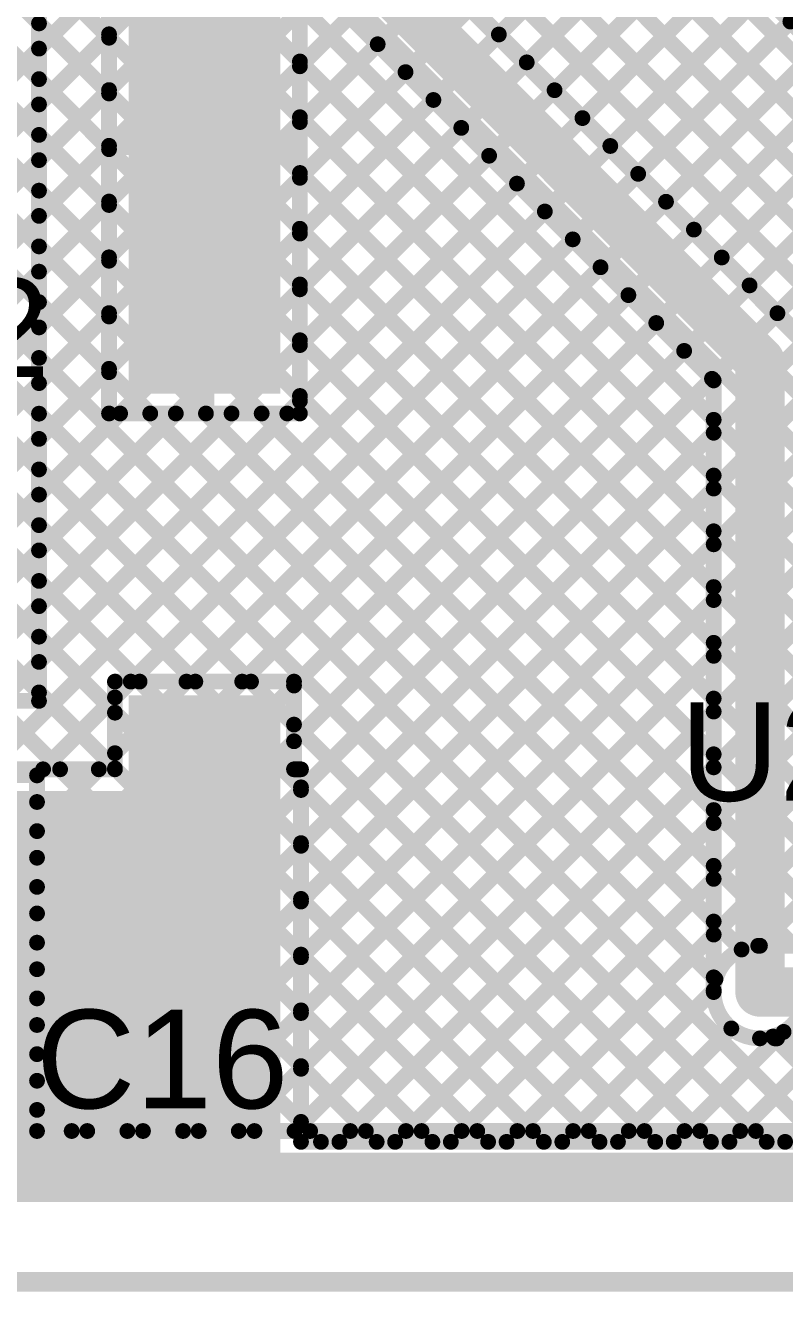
# Model space of a CAD drawing. Header units: millimetres. Extents: x -0.32 to 3.69, y -0.11 to 2.37.
# Drawn here: x 1.189 to 1.575, y -0.11 to 0.532 of the extents above; entities that cross this region are included whole.
import ezdxf

# ---------------------------------------------------------------- set-up
doc = ezdxf.new("R2010")
doc.units = ezdxf.units.MM
doc.header["$MEASUREMENT"] = 0
for name, color, linetype in [('BottomLayer', 5, 'Continuous'), ('BottomPaste', 16, 'Continuous'), ('BottomSolder', 6, 'Continuous'), ('Mechanical2', 216, 'Continuous'), ('TopLayer', 1, 'Continuous'), ('TopOverlay', 2, 'Continuous'), ('ViaHoleLayer', 16, 'Continuous')]:
    doc.layers.add(name, color=color, linetype=linetype)
doc.styles.add('Arial', font='', dxfattribs={"height": 0.2})
doc.styles.get('Arial').set_extended_font_data('Arial')

# ---------------------------------------------------------------- blocks, each defined once
blk = doc.blocks.new('VT1H471MI135000CE0_B_53')
at = {"layer": 'BottomLayer'}
for points in [[(-0.32461, 0.03445), (-0.08051, 0.03445), (-0.08051, -0.03445), (-0.32461, -0.03445)], [(0.08051, 0.03445), (0.32461, 0.03445), (0.32461, -0.03445), (0.08051, -0.03445)]]:
    blk.add_hatch(color=5, dxfattribs=at).paths.add_polyline_path(points)
at = {"layer": 'BottomPaste'}
for points in [[(-0.32461, 0.03445), (-0.08051, 0.03445), (-0.08051, -0.03445), (-0.32461, -0.03445)], [(0.08051, 0.03445), (0.32461, 0.03445), (0.32461, -0.03445), (0.08051, -0.03445)]]:
    blk.add_hatch(color=16, dxfattribs=at).paths.add_polyline_path(points)
at = {"layer": 'BottomSolder'}
for points in [[(-0.32861, 0.03845), (-0.07651, 0.03845), (-0.07651, -0.03845), (-0.32861, -0.03845)], [(0.07651, 0.03845), (0.32861, 0.03845), (0.32861, -0.03845), (0.07651, -0.03845)]]:
    blk.add_hatch(color=6, dxfattribs=at).paths.add_polyline_path(points)

msp = doc.modelspace()

# ---------------------------------------------------------------- hatches: boundary and pattern name
at = {"layer": 'BottomLayer'}
msp.add_hatch(color=5, dxfattribs=at).paths.add_polyline_path([(0.456, -0.062), (1.318, -0.062), (1.318, 0.144), (0.456, 0.144)])
h = msp.add_hatch(color=5, dxfattribs=at)
edge = h.paths.add_edge_path()
edge.add_arc((1.562, 0.042), 0.01181, 0, 360)
at = {"layer": 'TopLayer'}
h = msp.add_hatch(color=1, dxfattribs=at)
edge = h.paths.add_edge_path()
edge.add_arc((1.562, 0.042), 0.01181, 0, 360)
at = {"layer": 'ViaHoleLayer'}
h = msp.add_hatch(color=16, dxfattribs=at)
edge = h.paths.add_edge_path()
edge.add_arc((1.562, 0.042), 0.00591, 0, 360)

# ---------------------------------------------------------------- linework, layer by layer
at = {"layer": 'BottomLayer'}
for points, const_width in [([(0.50366, 1.25403), (1.23155, 0.52614)], 0.008), ([(0.48952, 1.23989), (1.23155, 0.49785)], 0.008), ([(0.47537, 1.22575), (1.23155, 0.46957)], 0.008), ([(0.46123, 1.2116), (1.23155, 0.44128)], 0.008), ([(0.44709, 1.19746), (1.23155, 0.413)], 0.008), ([(0.43295, 1.18332), (1.23155, 0.38472)], 0.008), ([(0.41881, 1.16918), (1.23155, 0.35643)], 0.008), ([(0.40466, 1.15504), (1.5937, -0.034)], 0.008), ([(0.39052, 1.14089), (1.56541, -0.034)], 0.008), ([(1.3485, -0.034), (2.4865, 1.104)], 0.008), ([(1.37678, -0.034), (2.51478, 1.104)], 0.008), ([(1.40507, -0.034), (2.54196, 1.10289)], 0.008), ([(1.43335, -0.034), (2.5561, 1.08875)], 0.008), ([(1.28, 0.472), (1.28, 0.926)], 0.025), ([(1.3035, 0.7936), (1.99984, 0.09726)], 0.008), ([(1.32845, 0.51164), (1.6, 0.78319)], 0.008), ([(1.3035, 0.76532), (2.08045, -0.01163)], 0.008), ([(1.32845, 0.48335), (1.6, 0.7549)], 0.008), ([(1.32845, 0.37021), (1.711, 0.75277)], 0.008), ([(1.3035, 0.73703), (2.05216, -0.01163)], 0.008), ([(1.32845, 0.45507), (1.6, 0.72662)], 0.008), ([(1.32845, 0.34193), (1.711, 0.72448)], 0.008), ([(1.3035, 0.70875), (2.02388, -0.01163)], 0.008), ([(1.1698, 0.155), (1.711, 0.6962)], 0.008), ([(1.32845, 0.42678), (1.59623, 0.69457)], 0.008), ([(1.3035, 0.68046), (1.99684, -0.01288)], 0.008), ([(1.32845, 0.3985), (1.61175, 0.6818)], 0.008), ([(1.24257, 0.19949), (1.71238, 0.66929)], 0.008), ([(1.27086, 0.19949), (1.72567, 0.65429)], 0.008), ([(1.3035, 0.65218), (1.89018, 0.0655)], 0.008), ([(1.29914, 0.19949), (1.73981, 0.64015)], 0.008), ([(1.32545, 0.19751), (1.75395, 0.62601)], 0.008), ([(1.23155, 0.33551), (1.23155, 0.60761)], 0.008), ([(1.32545, 0.16922), (1.76446, 0.60823)], 0.008), ([(1.32845, 0.33551), (1.32845, 0.60761)], 0.008), ([(1.329, 0.11621), (1.81628, 0.60349)], 0.008), ([(1.32845, 0.59895), (1.86189, 0.0655)], 0.008), ([(1.329, 0.14449), (1.7818, 0.59729)], 0.008), ([(1.329, 0.08792), (1.81628, 0.57521)], 0.008), ([(1.32845, 0.57066), (1.73657, 0.16254)], 0.008), ([(0.96033, 0.28494), (1.23155, 0.55616)], 0.008), ([(0.96033, 0.5428), (1.30364, 0.19949)], 0.008), ([(1.32845, 0.54238), (1.70829, 0.16254)], 0.008), ([(1.329, 0.05964), (1.81628, 0.54692)], 0.008), ([(0.96033, 0.25665), (1.23155, 0.52788)], 0.008), ([(1.329, 0.03135), (1.81628, 0.51864)], 0.008), ([(0.96033, 0.51452), (1.27536, 0.19949)], 0.008), ([(1.32845, 0.51409), (1.68001, 0.16254)], 0.008), ([(0.96033, 0.22837), (1.23155, 0.49959)], 0.008), ([(0.96033, 0.48623), (1.24707, 0.19949)], 0.008), ([(1.32845, 0.48581), (1.65172, 0.16254)], 0.008), ([(1.23555, 0.47156), (1.28, 0.47156)], 0.01), ([(1.28, 0.47156), (1.32445, 0.47156)], 0.01), ([(1.28, 0.33951), (1.28, 0.47156)], 0.01), ([(0.96033, 0.20008), (1.23155, 0.47131)], 0.008), ([(0.96033, 0.45795), (1.23455, 0.18373)], 0.008), ([(1.32845, 0.45752), (1.64157, 0.1444)], 0.008), ([(0.96668, 0.17815), (1.23155, 0.44302)], 0.008), ([(0.96033, 0.42966), (1.23455, 0.15544)], 0.008), ([(1.32845, 0.42924), (1.64157, 0.11612)], 0.008), ([(0.97181, 0.155), (1.23155, 0.41474)], 0.008), ([(0.96033, 0.40138), (1.20671, 0.155)], 0.008), ([(1.32845, 0.40096), (1.64157, 0.08783)], 0.008), ([(1.329, 0.00307), (1.7235, 0.39757)], 0.008), ([(1.0001, 0.155), (1.23155, 0.38645)], 0.008), ([(1.329, -0.02522), (1.7332, 0.37898)], 0.008), ([(1.32845, 0.37267), (1.63562, 0.0655)], 0.008), ([(1.02838, 0.155), (1.23155, 0.35817)], 0.008), ([(1.32845, 0.34439), (1.60734, 0.0655)], 0.008), ([(1.32203, 0.33551), (1.32845, 0.34193)], 0.008), ([(1.05667, 0.155), (1.23718, 0.33551)], 0.008), ([(1.08495, 0.155), (1.26546, 0.33551)], 0.008), ([(1.11323, 0.155), (1.29375, 0.33551)], 0.008), ([(1.14152, 0.155), (1.32203, 0.33551)], 0.008), ([(1.23155, 0.33551), (1.32845, 0.33551)], 0.008), ([(1.25247, 0.33551), (1.53943, 0.04855)], 0.008), ([(1.28075, 0.33551), (1.55269, 0.06358)], 0.008), ([(1.30904, 0.33551), (1.57905, 0.0655)], 0.008), ([(1.23455, 0.19949), (1.32545, 0.19949)], 0.008), ([(1.23455, 0.155), (1.23455, 0.19949)], 0.008), ([(1.32545, 0.155), (1.32545, 0.19949)], 0.008), ([(1.19809, 0.155), (1.23455, 0.19146)], 0.008), ([(1.32545, 0.17768), (1.53713, -0.034)], 0.008), ([(1.22637, 0.155), (1.23455, 0.16318)], 0.008), ([(0.96033, 0.155), (1.23455, 0.155)], 0.008), ([(1.32545, 0.155), (1.329, 0.155)], 0.008), ([(1.329, -0.034), (1.329, 0.155)], 0.008), ([(1.329, 0.14585), (1.50885, -0.034)], 0.008), ([(1.56112, 0.06548), (1.64157, 0.14593)], 0.008), ([(1.329, 0.11756), (1.48056, -0.034)], 0.008), ([(1.329, 0.08928), (1.45228, -0.034)], 0.008), ([(1.329, 0.06099), (1.42399, -0.034)], 0.008), ([(1.562, 0.0655), (1.897, 0.0655)], 0.008), ([(0.615, 0.049), (1.21158, 0.049)], 0.025), ([(0.705, 0.04902), (1.22258, 0.04902)], 0.025), ([(0.733, 0.04902), (1.23958, 0.04902)], 0.025), ([(1.562, 0.042), (1.897, 0.042)], 0.025), ([(1.46164, -0.034), (1.53852, 0.04288)], 0.008), ([(1.329, 0.03271), (1.39571, -0.034)], 0.008), ([(1.48992, -0.034), (1.54746, 0.02354)], 0.008), ([(1.51821, -0.034), (1.57071, 0.0185)], 0.008), ([(1.54649, -0.034), (1.59899, 0.0185)], 0.008), ([(1.562, 0.0185), (1.897, 0.0185)], 0.008), ([(1.56948, 0.0185), (1.62198, -0.034)], 0.008), ([(1.57477, -0.034), (1.62727, 0.0185)], 0.008), ([(1.329, 0.00442), (1.36742, -0.034)], 0.008), ([(1.329, -0.02386), (1.33914, -0.034)], 0.008), ([(1.329, -0.034), (1.64157, -0.034)], 0.008)]:
    msp.add_lwpolyline(points, dxfattribs=dict(at, const_width=const_width))
for points, const_width in [([(1.22955, 0.52788, 1), (1.23355, 0.52788, 1)], 0.004), ([(1.22955, 0.52614, 1), (1.23355, 0.52614, 1)], 0.004), ([(1.32645, 0.51409, 1), (1.33045, 0.51409, 1)], 0.004), ([(1.32645, 0.51164, 1), (1.33045, 0.51164, 1)], 0.004), ([(1.22955, 0.49959, 1), (1.23355, 0.49959, 1)], 0.004), ([(1.22955, 0.49785, 1), (1.23355, 0.49785, 1)], 0.004), ([(1.32645, 0.48581, 1), (1.33045, 0.48581, 1)], 0.004), ([(1.27375, 0.472, 1), (1.28625, 0.472, 1)], 0.0125), ([(1.32645, 0.48335, 1), (1.33045, 0.48335, 1)], 0.004), ([(1.23305, 0.47156, 1), (1.23805, 0.47156, 1)], 0.005), ([(1.2775, 0.47156, 1), (1.2825, 0.47156, 1)], 0.005), ([(1.2775, 0.47156, 1), (1.2825, 0.47156, 1)], 0.005), ([(1.2775, 0.47156, 1), (1.2825, 0.47156, 1)], 0.005), ([(1.32195, 0.47156, 1), (1.32695, 0.47156, 1)], 0.005), ([(1.22955, 0.47131, 1), (1.23355, 0.47131, 1)], 0.004), ([(1.22955, 0.46957, 1), (1.23355, 0.46957, 1)], 0.004), ([(1.32645, 0.45752, 1), (1.33045, 0.45752, 1)], 0.004), ([(1.32645, 0.45507, 1), (1.33045, 0.45507, 1)], 0.004), ([(1.22955, 0.44302, 1), (1.23355, 0.44302, 1)], 0.004), ([(1.22955, 0.44128, 1), (1.23355, 0.44128, 1)], 0.004), ([(1.32645, 0.42924, 1), (1.33045, 0.42924, 1)], 0.004), ([(1.32645, 0.42678, 1), (1.33045, 0.42678, 1)], 0.004), ([(1.22955, 0.41474, 1), (1.23355, 0.41474, 1)], 0.004), ([(1.22955, 0.413, 1), (1.23355, 0.413, 1)], 0.004), ([(1.32645, 0.40096, 1), (1.33045, 0.40096, 1)], 0.004), ([(1.32645, 0.3985, 1), (1.33045, 0.3985, 1)], 0.004), ([(1.22955, 0.38645, 1), (1.23355, 0.38645, 1)], 0.004), ([(1.22955, 0.38472, 1), (1.23355, 0.38472, 1)], 0.004), ([(1.32645, 0.37267, 1), (1.33045, 0.37267, 1)], 0.004), ([(1.32645, 0.37021, 1), (1.33045, 0.37021, 1)], 0.004), ([(1.22955, 0.35817, 1), (1.23355, 0.35817, 1)], 0.004), ([(1.22955, 0.35643, 1), (1.23355, 0.35643, 1)], 0.004), ([(1.32645, 0.34439, 1), (1.33045, 0.34439, 1)], 0.004), ([(1.2775, 0.33951, 1), (1.2825, 0.33951, 1)], 0.005), ([(1.32645, 0.34193, 1), (1.33045, 0.34193, 1)], 0.004), ([(1.32645, 0.34193, 1), (1.33045, 0.34193, 1)], 0.004), ([(1.22955, 0.33551, 1), (1.23355, 0.33551, 1)], 0.004), ([(1.22955, 0.33551, 1), (1.23355, 0.33551, 1)], 0.004), ([(1.23518, 0.33551, 1), (1.23918, 0.33551, 1)], 0.004), ([(1.25047, 0.33551, 1), (1.25447, 0.33551, 1)], 0.004), ([(1.26346, 0.33551, 1), (1.26746, 0.33551, 1)], 0.004), ([(1.27875, 0.33551, 1), (1.28275, 0.33551, 1)], 0.004), ([(1.29175, 0.33551, 1), (1.29575, 0.33551, 1)], 0.004), ([(1.30704, 0.33551, 1), (1.31104, 0.33551, 1)], 0.004), ([(1.32003, 0.33551, 1), (1.32403, 0.33551, 1)], 0.004), ([(1.32003, 0.33551, 1), (1.32403, 0.33551, 1)], 0.004), ([(1.32645, 0.33551, 1), (1.33045, 0.33551, 1)], 0.004), ([(1.32645, 0.33551, 1), (1.33045, 0.33551, 1)], 0.004), ([(1.23255, 0.19949, 1), (1.23655, 0.19949, 1)], 0.004), ([(1.23255, 0.19949, 1), (1.23655, 0.19949, 1)], 0.004), ([(1.24057, 0.19949, 1), (1.24457, 0.19949, 1)], 0.004), ([(1.24507, 0.19949, 1), (1.24907, 0.19949, 1)], 0.004), ([(1.26886, 0.19949, 1), (1.27286, 0.19949, 1)], 0.004), ([(1.27336, 0.19949, 1), (1.27736, 0.19949, 1)], 0.004), ([(1.29714, 0.19949, 1), (1.30114, 0.19949, 1)], 0.004), ([(1.30164, 0.19949, 1), (1.30564, 0.19949, 1)], 0.004), ([(1.32345, 0.19949, 1), (1.32745, 0.19949, 1)], 0.004), ([(1.32345, 0.19949, 1), (1.32745, 0.19949, 1)], 0.004), ([(1.32345, 0.19751, 1), (1.32745, 0.19751, 1)], 0.004), ([(1.23255, 0.19146, 1), (1.23655, 0.19146, 1)], 0.004), ([(1.23255, 0.18373, 1), (1.23655, 0.18373, 1)], 0.004), ([(1.32345, 0.17768, 1), (1.32745, 0.17768, 1)], 0.004), ([(1.23255, 0.16318, 1), (1.23655, 0.16318, 1)], 0.004), ([(1.32345, 0.16922, 1), (1.32745, 0.16922, 1)], 0.004), ([(1.19609, 0.155, 1), (1.20009, 0.155, 1)], 0.004), ([(1.20471, 0.155, 1), (1.20871, 0.155, 1)], 0.004), ([(1.22437, 0.155, 1), (1.22837, 0.155, 1)], 0.004), ([(1.23255, 0.15544, 1), (1.23655, 0.15544, 1)], 0.004), ([(1.23255, 0.155, 1), (1.23655, 0.155, 1)], 0.004), ([(1.23255, 0.155, 1), (1.23655, 0.155, 1)], 0.004), ([(1.32345, 0.155, 1), (1.32745, 0.155, 1)], 0.004), ([(1.32345, 0.155, 1), (1.32745, 0.155, 1)], 0.004), ([(1.327, 0.155, 1), (1.331, 0.155, 1)], 0.004), ([(1.327, 0.155, 1), (1.331, 0.155, 1)], 0.004), ([(1.327, 0.14585, 1), (1.331, 0.14585, 1)], 0.004), ([(1.327, 0.14449, 1), (1.331, 0.14449, 1)], 0.004), ([(1.327, 0.11756, 1), (1.331, 0.11756, 1)], 0.004), ([(1.327, 0.11621, 1), (1.331, 0.11621, 1)], 0.004), ([(1.327, 0.08928, 1), (1.331, 0.08928, 1)], 0.004), ([(1.327, 0.08792, 1), (1.331, 0.08792, 1)], 0.004), ([(1.327, 0.06099, 1), (1.331, 0.06099, 1)], 0.004), ([(1.55069, 0.06358, 1), (1.55469, 0.06358, 1)], 0.004), ([(1.55912, 0.06548, 1), (1.56312, 0.06548, 1)], 0.004), ([(1.56, 0.0655, 1), (1.564, 0.0655, 1)], 0.004), ([(1.56, 0.0655, 1), (1.564, 0.0655, 1)], 0.004), ([(1.20533, 0.049, 1), (1.21783, 0.049, 1)], 0.0125), ([(1.21633, 0.04902, 1), (1.22883, 0.04902, 1)], 0.0125), ([(1.23333, 0.04902, 1), (1.24583, 0.04902, 1)], 0.0125), ([(1.327, 0.05964, 1), (1.331, 0.05964, 1)], 0.004), ([(1.53743, 0.04855, 1), (1.54143, 0.04855, 1)], 0.004), ([(1.55575, 0.042, 1), (1.56825, 0.042, 1)], 0.0125), ([(1.53652, 0.04288, 1), (1.54052, 0.04288, 1)], 0.004), ([(1.327, 0.03271, 1), (1.331, 0.03271, 1)], 0.004), ([(1.327, 0.03135, 1), (1.331, 0.03135, 1)], 0.004), ([(1.54546, 0.02354, 1), (1.54946, 0.02354, 1)], 0.004), ([(1.56, 0.0185, 1), (1.564, 0.0185, 1)], 0.004), ([(1.56, 0.0185, 1), (1.564, 0.0185, 1)], 0.004), ([(1.56748, 0.0185, 1), (1.57148, 0.0185, 1)], 0.004), ([(1.56871, 0.0185, 1), (1.57271, 0.0185, 1)], 0.004), ([(1.327, 0.00442, 1), (1.331, 0.00442, 1)], 0.004), ([(1.327, 0.00307, 1), (1.331, 0.00307, 1)], 0.004), ([(1.327, -0.02386, 1), (1.331, -0.02386, 1)], 0.004), ([(1.327, -0.02522, 1), (1.331, -0.02522, 1)], 0.004), ([(1.327, -0.034, 1), (1.331, -0.034, 1)], 0.004), ([(1.327, -0.034, 1), (1.331, -0.034, 1)], 0.004), ([(1.33714, -0.034, 1), (1.34114, -0.034, 1)], 0.004), ([(1.3465, -0.034, 1), (1.3505, -0.034, 1)], 0.004), ([(1.36542, -0.034, 1), (1.36942, -0.034, 1)], 0.004), ([(1.37478, -0.034, 1), (1.37878, -0.034, 1)], 0.004), ([(1.39371, -0.034, 1), (1.39771, -0.034, 1)], 0.004), ([(1.40307, -0.034, 1), (1.40707, -0.034, 1)], 0.004), ([(1.42199, -0.034, 1), (1.42599, -0.034, 1)], 0.004), ([(1.43135, -0.034, 1), (1.43535, -0.034, 1)], 0.004), ([(1.45028, -0.034, 1), (1.45428, -0.034, 1)], 0.004), ([(1.45964, -0.034, 1), (1.46364, -0.034, 1)], 0.004), ([(1.47856, -0.034, 1), (1.48256, -0.034, 1)], 0.004), ([(1.48792, -0.034, 1), (1.49192, -0.034, 1)], 0.004), ([(1.50685, -0.034, 1), (1.51085, -0.034, 1)], 0.004), ([(1.51621, -0.034, 1), (1.52021, -0.034, 1)], 0.004), ([(1.53513, -0.034, 1), (1.53913, -0.034, 1)], 0.004), ([(1.54449, -0.034, 1), (1.54849, -0.034, 1)], 0.004), ([(1.56341, -0.034, 1), (1.56741, -0.034, 1)], 0.004), ([(1.57277, -0.034, 1), (1.57677, -0.034, 1)], 0.004)]:
    msp.add_lwpolyline(points, format="xyb", close=True, dxfattribs=dict(at, const_width=const_width))
at = {"layer": 'BottomLayer', "const_width": 0.008}
msp.add_lwpolyline([(1.562, 0.0185, -1), (1.562, 0.0655)], format="xyb", dxfattribs=at)
at = {"layer": 'Mechanical2', "const_width": 0.01}
msp.add_lwpolyline([(-0.1, -0.105), (3.325, -0.105)], dxfattribs=at)
at = {"layer": 'TopLayer'}
for points, const_width in [([(0.10543, 1.9351), (1.6622, 0.37833)], 0.008), ([(0.09129, 1.92096), (1.6622, 0.35005)], 0.008), ([(0.07715, 1.90681), (1.6622, 0.32177)], 0.008), ([(0.77882, 1.29), (1.68837, 0.38045)], 0.008), ([(0.8071, 1.29), (1.7161, 0.381)], 0.008), ([(1.22663, 0.7306), (1.5786, 0.37863)], 0.008), ([(1.21, 0.714), (1.562, 0.362)], 0.025), ([(1.15204, 0.6905), (1.5385, 0.30404)], 0.008), ([(1.18033, 0.6905), (1.5385, 0.33233)], 0.008), ([(1.20027, 0.6905), (1.5385, 0.35227)], 0.008), ([(1.196, 0.1897), (1.196, 0.638)], 0.008), ([(1.196, 0.61826), (1.5385, 0.27576)], 0.008), ([(1.196, 0.52061), (1.28308, 0.60769)], 0.008), ([(1.42945, 0.52778), (1.50859, 0.60692)], 0.008), ([(1.196, 0.49232), (1.29722, 0.59354)], 0.008), ([(1.5144, 0.59737), (1.7235, 0.38827)], 0.008), ([(1.196, 0.58997), (1.5385, 0.24747)], 0.008), ([(1.44359, 0.51364), (1.52086, 0.59091)], 0.008), ([(1.196, 0.46404), (1.31136, 0.5794)], 0.008), ([(1.45773, 0.4995), (1.535, 0.57677)], 0.008), ([(1.196, 0.43576), (1.32551, 0.56526)], 0.008), ([(1.196, 0.56169), (1.5385, 0.21919)], 0.008), ([(1.47188, 0.48536), (1.54914, 0.56262)], 0.008), ([(1.196, 0.40747), (1.33965, 0.55112)], 0.008), ([(1.48602, 0.47122), (1.56328, 0.54848)], 0.008), ([(1.196, 0.37919), (1.35379, 0.53698)], 0.008), ([(1.196, 0.5334), (1.5385, 0.1909)], 0.008), ([(1.50016, 0.45707), (1.57743, 0.53434)], 0.008), ([(1.196, 0.3509), (1.36793, 0.52283)], 0.008), ([(1.5143, 0.44293), (1.59157, 0.5202)], 0.008), ([(1.196, 0.32262), (1.38207, 0.50869)], 0.008), ([(1.196, 0.50512), (1.5385, 0.16262)], 0.008), ([(1.52845, 0.42879), (1.60571, 0.50605)], 0.008), ([(1.196, 0.29433), (1.39622, 0.49455)], 0.008), ([(1.54259, 0.41465), (1.61985, 0.49191)], 0.008), ([(1.196, 0.26605), (1.41036, 0.48041)], 0.008), ([(1.196, 0.47684), (1.5385, 0.13434)], 0.008), ([(1.55673, 0.4005), (1.634, 0.47777)], 0.008), ([(1.196, 0.23777), (1.4245, 0.46627)], 0.008), ([(1.57087, 0.38636), (1.64814, 0.46363)], 0.008), ([(1.196, 0.20948), (1.43864, 0.45212)], 0.008), ([(1.196, 0.44855), (1.5385, 0.10605)], 0.008), ([(1.1668, 0.152), (1.45278, 0.43798)], 0.008), ([(1.195, 0.15191), (1.46693, 0.42384)], 0.008), ([(1.196, 0.42027), (1.5385, 0.07777)], 0.008), ([(1.195, 0.12363), (1.48107, 0.4097)], 0.008), ([(1.195, 0.09534), (1.49521, 0.39555)], 0.008), ([(1.196, 0.39198), (1.5385, 0.04948)], 0.008), ([(1.195, 0.06706), (1.50935, 0.38141)], 0.008), ([(1.562, 0.042), (1.562, 0.362)], 0.025), ([(1.195, 0.03878), (1.5235, 0.36727)], 0.008), ([(1.196, 0.3637), (1.5882, -0.0285)], 0.008), ([(1.195, 0.01049), (1.53764, 0.35313)], 0.008), ([(1.5385, 0.042), (1.5385, 0.35227)], 0.008), ([(1.196, 0.33541), (1.55991, -0.0285)], 0.008), ([(1.195, -0.01779), (1.5385, 0.32571)], 0.008), ([(1.196, 0.30713), (1.53163, -0.0285)], 0.008), ([(1.21258, -0.0285), (1.5385, 0.29742)], 0.008), ([(1.196, 0.27885), (1.50335, -0.0285)], 0.008), ([(1.24086, -0.0285), (1.5385, 0.26914)], 0.008), ([(1.196, 0.25056), (1.47506, -0.0285)], 0.008), ([(1.26915, -0.0285), (1.5385, 0.24085)], 0.008), ([(1.196, 0.22228), (1.44678, -0.0285)], 0.008), ([(1.29743, -0.0285), (1.5385, 0.21257)], 0.008), ([(1.016, 0.1897), (1.196, 0.1897)], 0.008), ([(1.17201, 0.1897), (1.39021, -0.0285)], 0.008), ([(1.196, 0.19399), (1.41849, -0.0285)], 0.008), ([(1.32571, -0.0285), (1.5385, 0.18429)], 0.008), ([(0.972, 0.152), (1.195, 0.152)], 0.008), ([(1.195, -0.0285), (1.195, 0.152)], 0.008), ([(1.354, -0.0285), (1.5385, 0.156)], 0.008), ([(1.195, 0.13842), (1.36192, -0.0285)], 0.008), ([(1.38228, -0.0285), (1.5385, 0.12772)], 0.008), ([(1.195, 0.11014), (1.33364, -0.0285)], 0.008), ([(1.41057, -0.0285), (1.5385, 0.09943)], 0.008), ([(1.195, 0.08186), (1.30536, -0.0285)], 0.008), ([(1.43885, -0.0285), (1.5385, 0.07115)], 0.008), ([(1.195, 0.05357), (1.27707, -0.0285)], 0.008), ([(1.46714, -0.0285), (1.5385, 0.04286)], 0.008), ([(1.55199, -0.0285), (1.61704, 0.03655)], 0.008), ([(1.195, 0.02529), (1.24879, -0.0285)], 0.008), ([(1.49542, -0.0285), (1.54746, 0.02354)], 0.008), ([(1.52371, -0.0285), (1.574, 0.02179)], 0.008), ([(1.56855, 0.01943), (1.61648, -0.0285)], 0.008), ([(1.195, -0.003), (1.2205, -0.0285)], 0.008), ([(1.195, -0.0285), (1.61727, -0.0285)], 0.008), ([(1.0255, -0.052), (1.627, -0.052)], 0.025)]:
    msp.add_lwpolyline(points, dxfattribs=dict(at, const_width=const_width))
for points, const_width in [([(1.194, 0.5334, 1), (1.198, 0.5334, 1)], 0.004), ([(1.57543, 0.53434, 1), (1.57943, 0.53434, 1)], 0.004), ([(1.36593, 0.52283, 1), (1.36993, 0.52283, 1)], 0.004), ([(1.42745, 0.52778, 1), (1.43145, 0.52778, 1)], 0.004), ([(1.194, 0.52061, 1), (1.198, 0.52061, 1)], 0.004), ([(1.44159, 0.51364, 1), (1.44559, 0.51364, 1)], 0.004), ([(1.194, 0.50512, 1), (1.198, 0.50512, 1)], 0.004), ([(1.38007, 0.50869, 1), (1.38407, 0.50869, 1)], 0.004), ([(1.45573, 0.4995, 1), (1.45973, 0.4995, 1)], 0.004), ([(1.194, 0.49232, 1), (1.198, 0.49232, 1)], 0.004), ([(1.39422, 0.49455, 1), (1.39822, 0.49455, 1)], 0.004), ([(1.46988, 0.48536, 1), (1.47388, 0.48536, 1)], 0.004), ([(1.40836, 0.48041, 1), (1.41236, 0.48041, 1)], 0.004), ([(1.194, 0.47684, 1), (1.198, 0.47684, 1)], 0.004), ([(1.4225, 0.46627, 1), (1.4265, 0.46627, 1)], 0.004), ([(1.48402, 0.47122, 1), (1.48802, 0.47122, 1)], 0.004), ([(1.194, 0.46404, 1), (1.198, 0.46404, 1)], 0.004), ([(1.43664, 0.45212, 1), (1.44064, 0.45212, 1)], 0.004), ([(1.49816, 0.45707, 1), (1.50216, 0.45707, 1)], 0.004), ([(1.194, 0.44855, 1), (1.198, 0.44855, 1)], 0.004), ([(1.5123, 0.44293, 1), (1.5163, 0.44293, 1)], 0.004), ([(1.194, 0.43576, 1), (1.198, 0.43576, 1)], 0.004), ([(1.45078, 0.43798, 1), (1.45478, 0.43798, 1)], 0.004), ([(1.52645, 0.42879, 1), (1.53045, 0.42879, 1)], 0.004), ([(1.194, 0.42027, 1), (1.198, 0.42027, 1)], 0.004), ([(1.46493, 0.42384, 1), (1.46893, 0.42384, 1)], 0.004), ([(1.54059, 0.41465, 1), (1.54459, 0.41465, 1)], 0.004), ([(1.194, 0.40747, 1), (1.198, 0.40747, 1)], 0.004), ([(1.47907, 0.4097, 1), (1.48307, 0.4097, 1)], 0.004), ([(1.49321, 0.39555, 1), (1.49721, 0.39555, 1)], 0.004), ([(1.55473, 0.4005, 1), (1.55873, 0.4005, 1)], 0.004), ([(1.194, 0.39198, 1), (1.198, 0.39198, 1)], 0.004), ([(1.56887, 0.38636, 1), (1.57287, 0.38636, 1)], 0.004), ([(1.194, 0.37919, 1), (1.198, 0.37919, 1)], 0.004), ([(1.50735, 0.38141, 1), (1.51135, 0.38141, 1)], 0.004), ([(1.55575, 0.362, 1), (1.56825, 0.362, 1)], 0.0125), ([(1.55575, 0.362, 1), (1.56825, 0.362, 1)], 0.0125), ([(1.194, 0.3637, 1), (1.198, 0.3637, 1)], 0.004), ([(1.5215, 0.36727, 1), (1.5255, 0.36727, 1)], 0.004), ([(1.194, 0.3509, 1), (1.198, 0.3509, 1)], 0.004), ([(1.53564, 0.35313, 1), (1.53964, 0.35313, 1)], 0.004), ([(1.5365, 0.35227, 1), (1.5405, 0.35227, 1)], 0.004), ([(1.5365, 0.35227, 1), (1.5405, 0.35227, 1)], 0.004), ([(1.194, 0.33541, 1), (1.198, 0.33541, 1)], 0.004), ([(1.5365, 0.33233, 1), (1.5405, 0.33233, 1)], 0.004), ([(1.5365, 0.32571, 1), (1.5405, 0.32571, 1)], 0.004), ([(1.194, 0.32262, 1), (1.198, 0.32262, 1)], 0.004), ([(1.194, 0.30713, 1), (1.198, 0.30713, 1)], 0.004), ([(1.5365, 0.30404, 1), (1.5405, 0.30404, 1)], 0.004), ([(1.194, 0.29433, 1), (1.198, 0.29433, 1)], 0.004), ([(1.5365, 0.29742, 1), (1.5405, 0.29742, 1)], 0.004), ([(1.194, 0.27885, 1), (1.198, 0.27885, 1)], 0.004), ([(1.5365, 0.27576, 1), (1.5405, 0.27576, 1)], 0.004), ([(1.194, 0.26605, 1), (1.198, 0.26605, 1)], 0.004), ([(1.5365, 0.26914, 1), (1.5405, 0.26914, 1)], 0.004), ([(1.194, 0.25056, 1), (1.198, 0.25056, 1)], 0.004), ([(1.5365, 0.24747, 1), (1.5405, 0.24747, 1)], 0.004), ([(1.5365, 0.24085, 1), (1.5405, 0.24085, 1)], 0.004), ([(1.194, 0.23777, 1), (1.198, 0.23777, 1)], 0.004), ([(1.194, 0.22228, 1), (1.198, 0.22228, 1)], 0.004), ([(1.5365, 0.21919, 1), (1.5405, 0.21919, 1)], 0.004), ([(1.194, 0.20948, 1), (1.198, 0.20948, 1)], 0.004), ([(1.5365, 0.21257, 1), (1.5405, 0.21257, 1)], 0.004), ([(1.194, 0.19399, 1), (1.198, 0.19399, 1)], 0.004), ([(1.194, 0.1897, 1), (1.198, 0.1897, 1)], 0.004), ([(1.194, 0.1897, 1), (1.198, 0.1897, 1)], 0.004), ([(1.5365, 0.1909, 1), (1.5405, 0.1909, 1)], 0.004), ([(1.5365, 0.18429, 1), (1.5405, 0.18429, 1)], 0.004), ([(1.5365, 0.16262, 1), (1.5405, 0.16262, 1)], 0.004), ([(1.193, 0.152, 1), (1.197, 0.152, 1)], 0.004), ([(1.193, 0.152, 1), (1.197, 0.152, 1)], 0.004), ([(1.193, 0.15191, 1), (1.197, 0.15191, 1)], 0.004), ([(1.5365, 0.156, 1), (1.5405, 0.156, 1)], 0.004), ([(1.193, 0.13842, 1), (1.197, 0.13842, 1)], 0.004), ([(1.5365, 0.13434, 1), (1.5405, 0.13434, 1)], 0.004), ([(1.5365, 0.12772, 1), (1.5405, 0.12772, 1)], 0.004), ([(1.193, 0.12363, 1), (1.197, 0.12363, 1)], 0.004), ([(1.193, 0.11014, 1), (1.197, 0.11014, 1)], 0.004), ([(1.5365, 0.10605, 1), (1.5405, 0.10605, 1)], 0.004), ([(1.5365, 0.09943, 1), (1.5405, 0.09943, 1)], 0.004), ([(1.193, 0.09534, 1), (1.197, 0.09534, 1)], 0.004), ([(1.193, 0.08186, 1), (1.197, 0.08186, 1)], 0.004), ([(1.5365, 0.07777, 1), (1.5405, 0.07777, 1)], 0.004), ([(1.193, 0.06706, 1), (1.197, 0.06706, 1)], 0.004), ([(1.5365, 0.07115, 1), (1.5405, 0.07115, 1)], 0.004), ([(1.193, 0.05357, 1), (1.197, 0.05357, 1)], 0.004), ([(1.5365, 0.04948, 1), (1.5405, 0.04948, 1)], 0.004), ([(1.55575, 0.042, 1), (1.56825, 0.042, 1)], 0.0125), ([(1.5365, 0.04286, 1), (1.5405, 0.04286, 1)], 0.004), ([(1.5365, 0.042, 1), (1.5405, 0.042, 1)], 0.004), ([(1.5365, 0.042, 1), (1.5405, 0.042, 1)], 0.004), ([(1.193, 0.03878, 1), (1.197, 0.03878, 1)], 0.004), ([(1.193, 0.02529, 1), (1.197, 0.02529, 1)], 0.004), ([(1.54546, 0.02354, 1), (1.54946, 0.02354, 1)], 0.004), ([(1.572, 0.02179, 1), (1.576, 0.02179, 1)], 0.004), ([(1.56655, 0.01943, 1), (1.57055, 0.01943, 1)], 0.004), ([(1.193, 0.01049, 1), (1.197, 0.01049, 1)], 0.004), ([(1.193, -0.003, 1), (1.197, -0.003, 1)], 0.004), ([(1.193, -0.01779, 1), (1.197, -0.01779, 1)], 0.004), ([(1.193, -0.0285, 1), (1.197, -0.0285, 1)], 0.004), ([(1.193, -0.0285, 1), (1.197, -0.0285, 1)], 0.004), ([(1.21058, -0.0285, 1), (1.21458, -0.0285, 1)], 0.004), ([(1.2185, -0.0285, 1), (1.2225, -0.0285, 1)], 0.004), ([(1.23886, -0.0285, 1), (1.24286, -0.0285, 1)], 0.004), ([(1.24679, -0.0285, 1), (1.25079, -0.0285, 1)], 0.004), ([(1.26715, -0.0285, 1), (1.27115, -0.0285, 1)], 0.004), ([(1.27507, -0.0285, 1), (1.27907, -0.0285, 1)], 0.004), ([(1.29543, -0.0285, 1), (1.29943, -0.0285, 1)], 0.004), ([(1.30336, -0.0285, 1), (1.30736, -0.0285, 1)], 0.004), ([(1.32371, -0.0285, 1), (1.32771, -0.0285, 1)], 0.004), ([(1.33164, -0.0285, 1), (1.33564, -0.0285, 1)], 0.004), ([(1.352, -0.0285, 1), (1.356, -0.0285, 1)], 0.004), ([(1.35992, -0.0285, 1), (1.36392, -0.0285, 1)], 0.004), ([(1.38028, -0.0285, 1), (1.38428, -0.0285, 1)], 0.004), ([(1.38821, -0.0285, 1), (1.39221, -0.0285, 1)], 0.004), ([(1.40857, -0.0285, 1), (1.41257, -0.0285, 1)], 0.004), ([(1.41649, -0.0285, 1), (1.42049, -0.0285, 1)], 0.004), ([(1.43685, -0.0285, 1), (1.44085, -0.0285, 1)], 0.004), ([(1.44478, -0.0285, 1), (1.44878, -0.0285, 1)], 0.004), ([(1.46514, -0.0285, 1), (1.46914, -0.0285, 1)], 0.004), ([(1.47306, -0.0285, 1), (1.47706, -0.0285, 1)], 0.004), ([(1.49342, -0.0285, 1), (1.49742, -0.0285, 1)], 0.004), ([(1.50135, -0.0285, 1), (1.50535, -0.0285, 1)], 0.004), ([(1.52171, -0.0285, 1), (1.52571, -0.0285, 1)], 0.004), ([(1.52963, -0.0285, 1), (1.53363, -0.0285, 1)], 0.004), ([(1.54999, -0.0285, 1), (1.55399, -0.0285, 1)], 0.004), ([(1.55791, -0.0285, 1), (1.56191, -0.0285, 1)], 0.004)]:
    msp.add_lwpolyline(points, format="xyb", close=True, dxfattribs=dict(at, const_width=const_width))
at = {"layer": 'TopLayer', "const_width": 0.008}
msp.add_lwpolyline([(1.5855, 0.042, -1), (1.5385, 0.042)], format="xyb", dxfattribs=at)

# ---------------------------------------------------------------- block references
at = {"rotation": 90}
msp.add_blockref('VT1H471MI135000CE0_B_53', (1.28, 0.269), dxfattribs=at)

# ---------------------------------------------------------------- texts
at = {"layer": 'TopOverlay', "style": 'Arial'}
for s, p in [('R32', (1.07335, 0.35401)), ('U2', (1.52135, 0.13901)), ('C16', (1.19452, -0.01699))]:
    msp.add_text(s, height=0.05, dxfattribs=at).set_placement(p)

doc.saveas('drawing.dxf')
